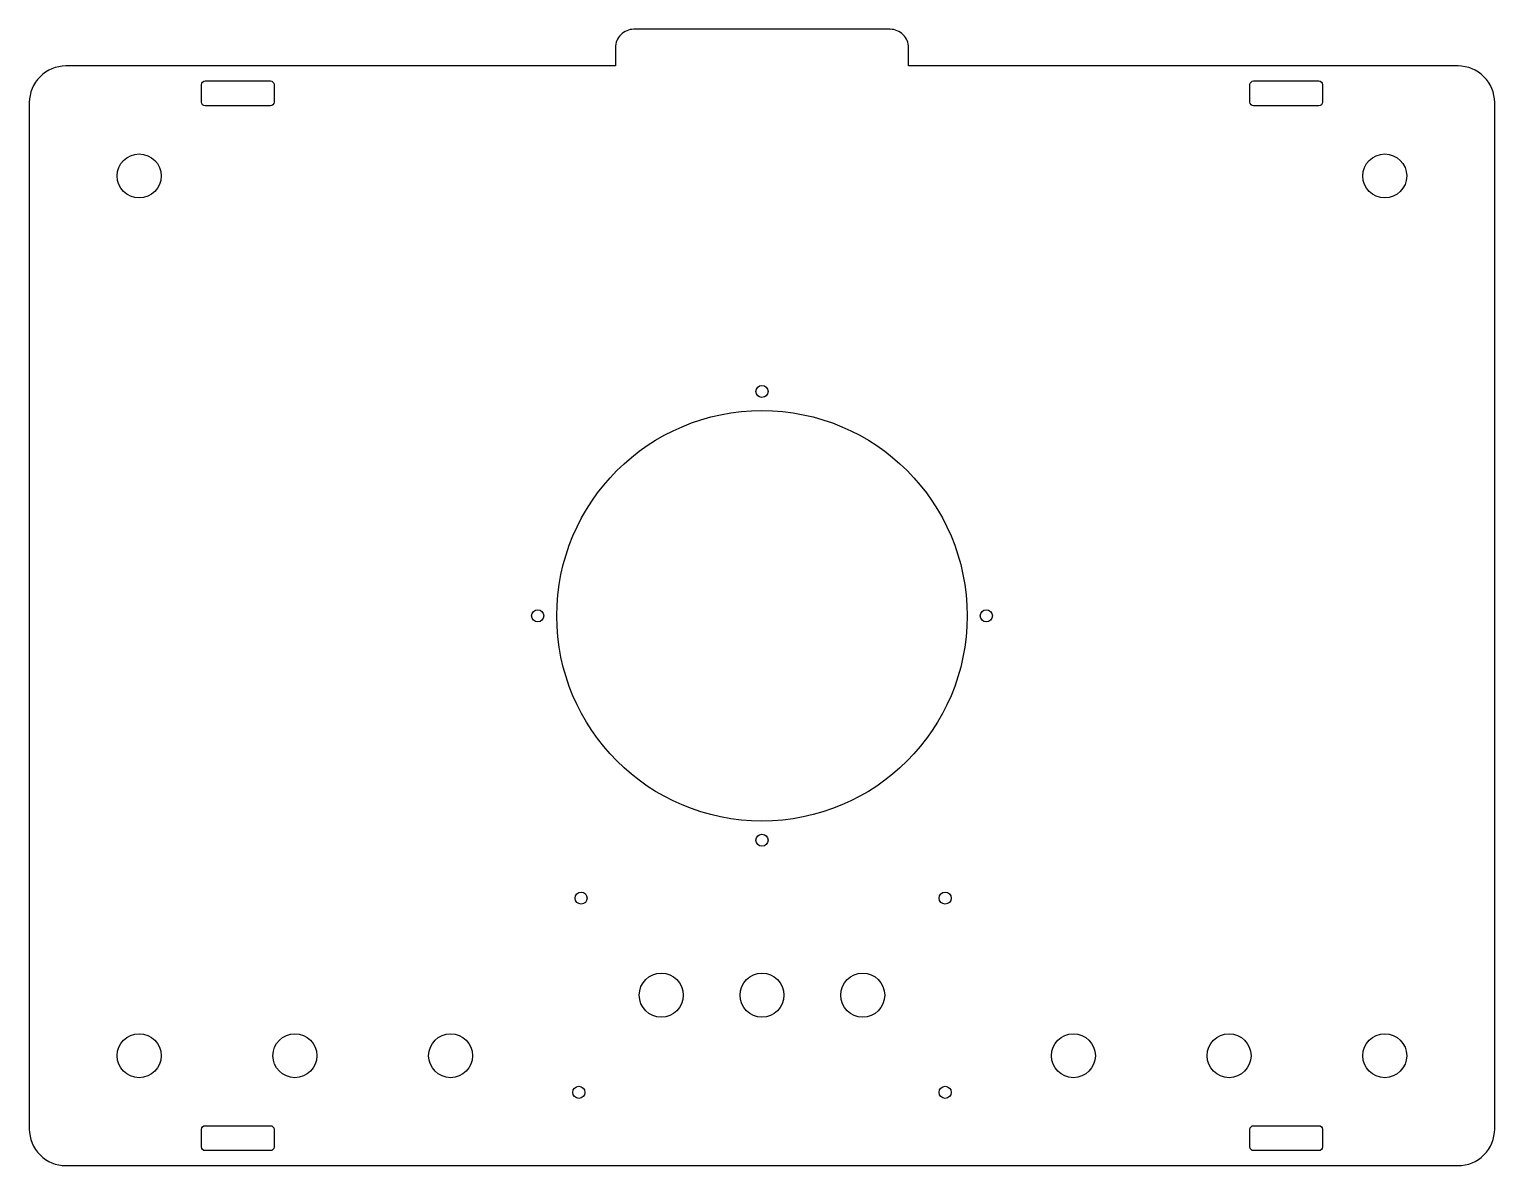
# Model space of a CAD drawing. Header units: millimetres. Extents: x -400 to 0, y -300 to 10.
import ezdxf

# ---------------------------------------------------------------- set-up
doc = ezdxf.new("R2010")
doc.units = ezdxf.units.MM
doc.layers.get('0').update_dxf_attribs({"linetype": 'CONTINUOUS'})

msp = doc.modelspace()

# ---------------------------------------------------------------- linework, layer by layer
for points in [[(-234.54, 9.54, 0.414214), (-239.54, 4.54), (-239.54, -0.46), (-389.54, -0.46, 0.414214), (-399.54, -10.46), (-399.54, -290.46, 0.414214), (-389.54, -300.46), (-9.54, -300.46, 0.414214), (0.46, -290.46), (0.46, -10.46, 0.414214), (-9.54, -0.46), (-159.54, -0.46), (-159.54, 4.54, 0.414214), (-164.54, 9.54)], [(-332.74, -5.56), (-332.74, -10.36, -0.414214), (-333.74, -11.36), (-351.54, -11.36, -0.414214), (-352.54, -10.36), (-352.54, -5.56, -0.414214), (-351.54, -4.56), (-333.74, -4.56, -0.414214)], [(-46.54, -5.56), (-46.54, -10.36, -0.414214), (-47.54, -11.36), (-65.34, -11.36, -0.414214), (-66.34, -10.36), (-66.34, -5.56, -0.414214), (-65.34, -4.56), (-47.54, -4.56, -0.414214)], [(-332.74, -290.56), (-332.74, -295.36, -0.414214), (-333.74, -296.36), (-351.54, -296.36, -0.414214), (-352.54, -295.36), (-352.54, -290.56, -0.414214), (-351.54, -289.56), (-333.74, -289.56, -0.414214)], [(-47.54, -296.36), (-65.34, -296.36, -0.414214), (-66.34, -295.36), (-66.34, -290.56, -0.414214), (-65.34, -289.56), (-47.54, -289.56, -0.414214), (-46.54, -290.56), (-46.54, -295.36, -0.414214)]]:
    msp.add_lwpolyline(points, format="xyb", close=True)
for centre, radius in [((-369.54, -30.46), 6), ((-29.54, -30.46), 6), ((-199.54, -89.24), 1.65), ((-199.54, -150.46), 56), ((-260.76, -150.46), 1.65), ((-138.31, -150.46), 1.65), ((-199.54, -211.69), 1.65), ((-248.92, -227.46), 1.65), ((-149.54, -227.46), 1.65), ((-227.04, -253.96), 6), ((-199.54, -253.96), 6), ((-172.04, -253.96), 6), ((-369.54, -270.46), 6), ((-327.04, -270.46), 6), ((-284.54, -270.46), 6), ((-114.54, -270.46), 6), ((-72.04, -270.46), 6), ((-29.54, -270.46), 6), ((-249.54, -280.46), 1.65), ((-149.54, -280.46), 1.65)]:
    msp.add_circle(centre, radius)

doc.saveas('drawing.dxf')
